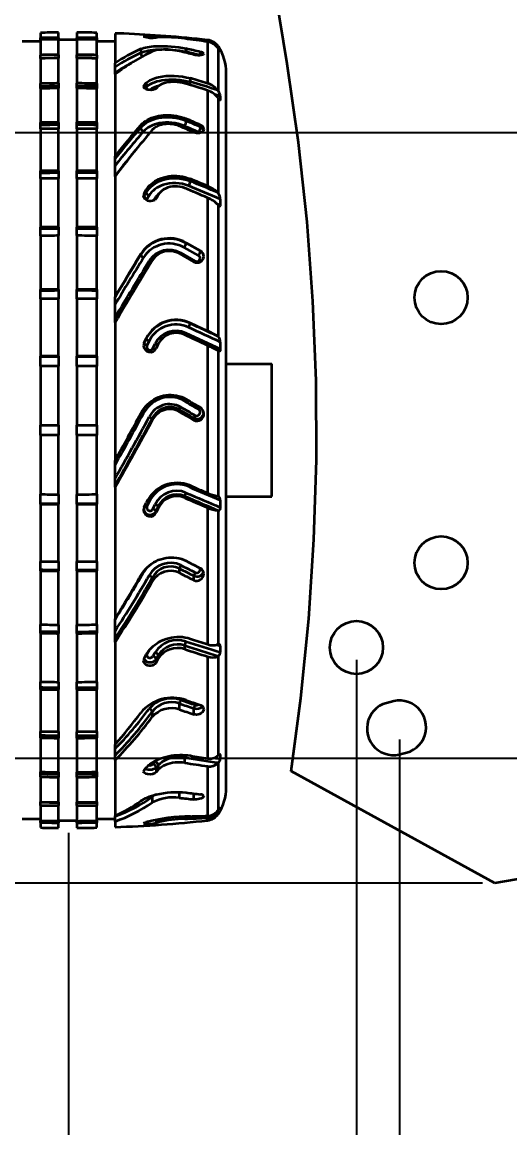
# Model space of a CAD drawing. Header units: millimetres. Extents: x 3171 to 3496, y 686 to 979.
# Drawn here: x 3241.8 to 3271.2, y 745 to 811.7 of the extents above; entities that cross this region are included whole.
import ezdxf

# ---------------------------------------------------------------- set-up
doc = ezdxf.new("R2010")
doc.units = ezdxf.units.MM
doc.header["$LTSCALE"] = 0.5
doc.layers.add('尺寸线', color=3, linetype='Continuous', lineweight=13)
doc.layers.add('粗实线', color=7, linetype='Continuous', lineweight=35)
doc.styles.add('数字和字母', font='romans.shx')
doc.dimstyles.new('轮趣标注1比1', dxfattribs={"dimscale": 1.5, "dimtxt": 2.5, "dimasz": 2.5, "dimexe": 1.25, "dimexo": 0.5, "dimtad": 1, "dimdec": 1, "dimdsep": 46, "dimtxsty": '数字和字母', "dimcen": 2.5, "dimadec": 0, "dimazin": 2, "dimtfac": 1, "dimtmove": 0, "dimatfit": 3, "dimfxl": 1, "dimtolj": 1, "dimarcsym": 0})

# ---------------------------------------------------------------- blocks, each defined once
blk = doc.blocks.new('*D41')
at = {"layer": 'Defpoints', "color": 0}
for p in [(3279.574, 939.708), (3210.201, 759.708), (3270.337, 759.708)]:
    blk.add_point(p, dxfattribs=at)
at = {"layer": '尺寸线', "color": 0, "lineweight": -2}
for p, q in [((3278.824, 939.708), (3208.326, 939.708)), ((3210.201, 935.958), (3210.201, 763.458)), ((3269.587, 759.708), (3208.326, 759.708))]:
    blk.add_line(p, q, dxfattribs=at)
at = {"layer": '尺寸线', "color": 0}
for points in [[(3210.826, 935.958), (3209.576, 935.958), (3210.201, 939.708)], [(3209.576, 763.458), (3210.826, 763.458), (3210.201, 759.708)]]:
    blk.add_solid(points, dxfattribs=at)
at = {"layer": '尺寸线', "color": 0, "insert": (3207.388, 849.708), "char_height": 3.75, "attachment_point": 5, "rotation": 90, "style": '数字和字母'}
blk.add_mtext('\\A1;180', dxfattribs=at)
blk = doc.blocks.new('*D43')
at = {"layer": 'Defpoints', "color": 0}
for p in [(3278.635, 855.063), (3227.069, 804.996), (3273.664, 804.996)]:
    blk.add_point(p, dxfattribs=at)
at = {"layer": '尺寸线', "color": 0, "lineweight": -2}
for p, q in [((3277.885, 855.063), (3225.194, 855.063)), ((3227.069, 851.313), (3227.069, 808.746)), ((3272.914, 804.996), (3225.194, 804.996))]:
    blk.add_line(p, q, dxfattribs=at)
at = {"layer": '尺寸线', "color": 0}
for points in [[(3227.694, 851.313), (3226.444, 851.313), (3227.069, 855.063)], [(3226.444, 808.746), (3227.694, 808.746), (3227.069, 804.996)]]:
    blk.add_solid(points, dxfattribs=at)
at = {"layer": '尺寸线', "color": 0, "insert": (3224.256, 830.03), "char_height": 3.75, "attachment_point": 5, "rotation": 90, "style": '数字和字母'}
blk.add_mtext('\\A1;50.1', dxfattribs=at)
blk = doc.blocks.new('*D44')
at = {"layer": 'Defpoints', "color": 0}
for p in [(3273.664, 804.996), (3227.069, 767.237), (3274.867, 767.237)]:
    blk.add_point(p, dxfattribs=at)
at = {"layer": '尺寸线', "color": 0, "lineweight": -2}
for p, q in [((3272.914, 804.996), (3225.194, 804.996)), ((3227.069, 801.246), (3227.069, 770.987)), ((3274.117, 767.237), (3225.194, 767.237))]:
    blk.add_line(p, q, dxfattribs=at)
at = {"layer": '尺寸线', "color": 0}
for points in [[(3227.694, 801.246), (3226.444, 801.246), (3227.069, 804.996)], [(3226.444, 770.987), (3227.694, 770.987), (3227.069, 767.237)]]:
    blk.add_solid(points, dxfattribs=at)
at = {"layer": '尺寸线', "color": 0, "insert": (3224.256, 786.117), "char_height": 3.75, "attachment_point": 5, "rotation": 90, "style": '数字和字母'}
blk.add_mtext('\\A1;37.8', dxfattribs=at)
blk = doc.blocks.new('*D47')
at = {"layer": 'Defpoints', "color": 0}
for p in [(3264.596, 769.135), (3352.596, 769.135), (3352.596, 741.863)]:
    blk.add_point(p, dxfattribs=at)
at = {"layer": '尺寸线', "color": 0, "lineweight": -2}
for p, q in [((3264.596, 768.385), (3264.596, 739.988)), ((3352.596, 768.385), (3352.596, 739.988)), ((3268.346, 741.863), (3348.846, 741.863))]:
    blk.add_line(p, q, dxfattribs=at)
at = {"layer": '尺寸线', "color": 0}
for points in [[(3268.346, 742.488), (3268.346, 741.238), (3264.596, 741.863)], [(3348.846, 741.238), (3348.846, 742.488), (3352.596, 741.863)]]:
    blk.add_solid(points, dxfattribs=at)
at = {"layer": '尺寸线', "color": 0, "insert": (3308.596, 744.675), "char_height": 3.75, "attachment_point": 5, "style": '数字和字母'}
blk.add_mtext('\\A1;88', dxfattribs=at)
blk = doc.blocks.new('*D48')
at = {"layer": 'Defpoints', "color": 0}
for p in [(3261.996, 773.935), (3355.196, 773.935), (3261.996, 735.403)]:
    blk.add_point(p, dxfattribs=at)
at = {"layer": '尺寸线', "color": 0, "lineweight": -2}
for p, q in [((3261.996, 773.185), (3261.996, 733.528)), ((3355.196, 773.185), (3355.196, 733.528)), ((3351.446, 735.403), (3265.746, 735.403))]:
    blk.add_line(p, q, dxfattribs=at)
at = {"layer": '尺寸线', "color": 0}
for points in [[(3265.746, 736.028), (3265.746, 734.778), (3261.996, 735.403)], [(3351.446, 734.778), (3351.446, 736.028), (3355.196, 735.403)]]:
    blk.add_solid(points, dxfattribs=at)
at = {"layer": '尺寸线', "color": 0, "insert": (3308.596, 738.216), "char_height": 3.75, "attachment_point": 5, "style": '数字和字母'}
blk.add_mtext('\\A1;93.2', dxfattribs=at)
blk = doc.blocks.new('*D49')
at = {"layer": 'Defpoints', "color": 0}
for p in [(3244.645, 763.496), (3372.595, 763.496), (3372.595, 728.414)]:
    blk.add_point(p, dxfattribs=at)
at = {"layer": '尺寸线', "color": 0, "lineweight": -2}
for p, q in [((3244.645, 762.746), (3244.645, 726.539)), ((3372.595, 762.746), (3372.595, 726.539)), ((3248.395, 728.414), (3368.845, 728.414))]:
    blk.add_line(p, q, dxfattribs=at)
at = {"layer": '尺寸线', "color": 0}
for points in [[(3248.395, 729.039), (3248.395, 727.789), (3244.645, 728.414)], [(3368.845, 727.789), (3368.845, 729.039), (3372.595, 728.414)]]:
    blk.add_solid(points, dxfattribs=at)
at = {"layer": '尺寸线', "color": 0, "insert": (3308.62, 731.227), "char_height": 3.75, "attachment_point": 5, "style": '数字和字母'}
blk.add_mtext('\\A1;128', dxfattribs=at)
blk = doc.blocks.new('*D50')
at = {"layer": 'Defpoints', "color": 0}
for p in [(3382.045, 770.071), (3235.145, 765.471), (3382.045, 719.702)]:
    blk.add_point(p, dxfattribs=at)
at = {"layer": '尺寸线', "color": 0, "lineweight": -2}
for p, q in [((3382.045, 769.321), (3382.045, 717.827)), ((3235.145, 764.721), (3235.145, 717.827)), ((3238.895, 719.702), (3378.295, 719.702))]:
    blk.add_line(p, q, dxfattribs=at)
at = {"layer": '尺寸线', "color": 0}
for points in [[(3238.895, 720.327), (3238.895, 719.077), (3235.145, 719.702)], [(3378.295, 719.077), (3378.295, 720.327), (3382.045, 719.702)]]:
    blk.add_solid(points, dxfattribs=at)
at = {"layer": '尺寸线', "color": 0, "insert": (3308.595, 722.514), "char_height": 3.75, "attachment_point": 5, "style": '数字和字母'}
blk.add_mtext('\\A1;146.9', dxfattribs=at)

msp = doc.modelspace()

# ---------------------------------------------------------------- linework, layer by layer
at = {"layer": '粗实线'}
for p, q in [((3257.817, 809.15), (3249.506, 860.444)), ((3242.945, 811.026), (3242.945, 810.713)), ((3242.945, 810.609), (3242.945, 810.713)), ((3244.045, 810.73), (3244.045, 811.042)), ((3244.045, 810.73), (3244.045, 810.625)), ((3244.045, 809.698), (3244.045, 810.625)), ((3245.145, 811.043), (3245.145, 810.73)), ((3245.145, 810.626), (3245.145, 810.73)), ((3245.145, 810.626), (3245.145, 809.698)), ((3246.345, 810.713), (3246.345, 811.026)), ((3246.345, 810.713), (3246.345, 810.609)), ((3247.445, 810.976), (3247.445, 809.196)), ((3249.202, 810.812), (3249.202, 810.778)), ((3249.329, 810.827), (3249.329, 810.754)), ((3251.987, 810.628), (3251.987, 810.678)), ((3242.945, 810.609), (3242.945, 809.682)), ((3246.345, 809.682), (3246.345, 810.609)), ((3248.999, 810.048), (3248.999, 809.811)), ((3251.731, 809.87), (3251.731, 810.068)), ((3253.021, 810.588), (3253.021, 810.55)), ((3253.021, 810.482), (3253.021, 807.97)), ((3253.551, 810.211), (3253.629, 810.199)), ((3253.674, 810.136), (3253.674, 810.19)), ((3253.674, 807.498), (3253.674, 810.059)), ((3242.945, 809.488), (3242.945, 809.682)), ((3242.945, 809.477), (3242.945, 809.488)), ((3242.945, 809.477), (3242.945, 807.963)), ((3244.045, 809.698), (3244.045, 809.507)), ((3244.045, 809.507), (3244.045, 809.492)), ((3244.045, 807.977), (3244.045, 809.492)), ((3245.145, 809.512), (3245.145, 809.698)), ((3245.145, 809.493), (3245.145, 809.512)), ((3245.145, 809.493), (3245.145, 807.978)), ((3246.345, 809.682), (3246.345, 809.499)), ((3246.345, 809.499), (3246.345, 809.477)), ((3246.345, 807.963), (3246.345, 809.477)), ((3252.597, 809.664), (3252.597, 809.863)), ((3253.791, 809.922), (3253.758, 809.927)), ((3253.788, 809.883), (3253.791, 809.883)), ((3253.791, 809.883), (3253.79, 809.881)), ((3253.791, 809.922), (3253.791, 809.883)), ((3247.445, 808.96), (3247.445, 809.196)), ((3247.445, 808.608), (3247.445, 808.96)), ((3254.145, 765.471), (3254.145, 808.621)), ((3258.502, 804.399), (3257.817, 809.15)), ((3242.945, 807.785), (3242.945, 807.963)), ((3244.045, 807.977), (3244.045, 807.802)), ((3245.145, 807.806), (3245.145, 807.978)), ((3246.345, 807.963), (3246.345, 807.795)), ((3247.445, 808.523), (3247.445, 808.608)), ((3247.445, 808.523), (3247.445, 803.576)), ((3249.202, 807.872), (3249.329, 807.998)), ((3249.329, 807.998), (3249.329, 807.753)), ((3251.987, 808.062), (3251.987, 808.277)), ((3242.945, 807.663), (3242.945, 807.785)), ((3242.945, 807.663), (3242.945, 805.609)), ((3244.045, 807.802), (3244.045, 807.677)), ((3244.045, 805.621), (3244.045, 807.677)), ((3245.145, 807.678), (3245.145, 807.806)), ((3245.145, 807.678), (3245.145, 805.622)), ((3246.345, 807.795), (3246.345, 807.663)), ((3246.345, 805.609), (3246.345, 807.663)), ((3249.202, 807.872), (3249.202, 807.704)), ((3249.243, 807.667), (3249.329, 807.753)), ((3250.054, 807.795), (3249.927, 807.666)), ((3253.021, 807.547), (3253.021, 801.773)), ((3253.791, 807.195), (3253.468, 807.298)), ((3253.674, 801.324), (3253.674, 807.071)), ((3253.724, 807.003), (3253.791, 806.98)), ((3253.791, 807.195), (3253.791, 806.98)), ((3242.945, 805.451), (3242.945, 805.609)), ((3242.945, 805.223), (3242.945, 805.451)), ((3244.045, 805.621), (3244.045, 805.466)), ((3244.045, 805.466), (3244.045, 805.236)), ((3245.145, 805.47), (3245.145, 805.622)), ((3245.145, 805.236), (3245.145, 805.47)), ((3246.345, 805.609), (3246.345, 805.459)), ((3246.345, 805.459), (3246.345, 805.223)), ((3248.999, 805.456), (3248.999, 805.309)), ((3251.731, 805.714), (3251.731, 805.836)), ((3252.597, 805.335), (3252.597, 805.458)), ((3242.945, 805.223), (3242.945, 802.69)), ((3244.045, 802.701), (3244.045, 805.236)), ((3245.145, 805.236), (3245.145, 802.701)), ((3246.345, 802.69), (3246.345, 805.223)), ((3259.022, 799.628), (3258.502, 804.399)), ((3247.445, 803.43), (3247.445, 803.576)), ((3247.445, 802.996), (3247.445, 803.43)), ((3242.945, 802.558), (3242.945, 802.69)), ((3244.045, 802.701), (3244.045, 802.571)), ((3245.145, 802.573), (3245.145, 802.701)), ((3246.345, 802.69), (3246.345, 802.565)), ((3247.445, 802.392), (3247.445, 802.996)), ((3242.945, 802.23), (3242.945, 802.558)), ((3242.945, 802.23), (3242.945, 799.296)), ((3244.045, 802.571), (3244.045, 802.241)), ((3244.045, 799.304), (3244.045, 802.241)), ((3245.145, 802.242), (3245.145, 802.573)), ((3245.145, 802.242), (3245.145, 799.305)), ((3246.345, 802.565), (3246.345, 802.23)), ((3246.345, 799.296), (3246.345, 802.23)), ((3247.445, 802.356), (3247.445, 802.392)), ((3247.445, 802.356), (3247.445, 795.098)), ((3251.987, 802.072), (3251.987, 802.205)), ((3249.202, 801.332), (3249.329, 801.547)), ((3249.202, 801.18), (3249.329, 801.395)), ((3249.202, 801.332), (3249.202, 801.18)), ((3249.329, 801.547), (3249.329, 801.395)), ((3249.498, 801.201), (3249.371, 800.988)), ((3249.766, 800.896), (3249.859, 801.054)), ((3250.054, 801.251), (3249.927, 801.035)), ((3253.021, 801.068), (3253.021, 793.029)), ((3253.565, 800.73), (3253.791, 800.631)), ((3253.674, 792.681), (3253.674, 800.62)), ((3253.791, 800.984), (3253.791, 800.631)), ((3242.945, 799.193), (3242.945, 799.296)), ((3244.045, 799.304), (3244.045, 799.203)), ((3245.145, 799.205), (3245.145, 799.305)), ((3246.345, 799.296), (3246.345, 799.199)), ((3259.376, 794.841), (3259.022, 799.628)), ((3242.945, 798.777), (3242.945, 799.193)), ((3242.945, 798.777), (3242.945, 795.53)), ((3244.045, 799.203), (3244.045, 798.785)), ((3244.045, 795.536), (3244.045, 798.785)), ((3245.145, 798.785), (3245.145, 799.205)), ((3245.145, 798.785), (3245.145, 795.536)), ((3246.345, 799.199), (3246.345, 798.777)), ((3246.345, 795.53), (3246.345, 798.777)), ((3252.477, 797.581), (3251.613, 798.063)), ((3251.731, 798.355), (3252.597, 797.869)), ((3251.731, 798.33), (3251.731, 798.355)), ((3251.731, 798.33), (3252.597, 797.844)), ((3248.999, 797.68), (3248.999, 797.65)), ((3252.197, 797.212), (3251.331, 797.699)), ((3251.413, 797.738), (3252.277, 797.255)), ((3252.597, 797.844), (3252.597, 797.869)), ((3242.945, 795.46), (3242.945, 795.53)), ((3242.945, 794.966), (3242.945, 795.46)), ((3244.045, 795.536), (3244.045, 795.466)), ((3244.045, 795.466), (3244.045, 794.972)), ((3245.145, 795.468), (3245.145, 795.536)), ((3245.145, 794.972), (3245.145, 795.468)), ((3246.345, 795.53), (3246.345, 795.463)), ((3246.345, 795.463), (3246.345, 794.966)), ((3242.945, 794.966), (3242.945, 791.506)), ((3244.045, 791.509), (3244.045, 794.972)), ((3245.145, 794.972), (3245.145, 791.509)), ((3246.345, 791.506), (3246.345, 794.966)), ((3247.445, 795.068), (3247.445, 795.098)), ((3247.445, 794.626), (3247.445, 795.068)), ((3247.445, 793.854), (3247.445, 794.626)), ((3259.563, 790.045), (3259.376, 794.841)), ((3247.445, 793.542), (3247.445, 793.854)), ((3247.445, 793.542), (3247.445, 785.228)), ((3251.987, 793.484), (3251.987, 793.512)), ((3249.202, 792.321), (3249.329, 792.588)), ((3249.202, 792.29), (3249.329, 792.556)), ((3249.202, 792.321), (3249.202, 792.29)), ((3249.329, 792.588), (3249.329, 792.556)), ((3249.498, 792.426), (3249.371, 792.162)), ((3249.733, 791.995), (3249.859, 792.259)), ((3250.054, 792.251), (3249.927, 791.984)), ((3253.021, 792.164), (3253.021, 783.251)), ((3253.791, 792.363), (3253.791, 791.933)), ((3242.945, 791.47), (3242.945, 791.506)), ((3242.945, 790.915), (3242.945, 791.47)), ((3244.045, 791.509), (3244.045, 791.474)), ((3244.045, 791.474), (3244.045, 790.918)), ((3245.145, 791.475), (3245.145, 791.509)), ((3245.145, 790.918), (3245.145, 791.475)), ((3246.345, 791.506), (3246.345, 791.472)), ((3246.345, 791.472), (3246.345, 790.915)), ((3253.674, 783.064), (3253.674, 791.823)), ((3253.693, 791.812), (3253.679, 791.819)), ((3242.945, 790.915), (3242.945, 787.347)), ((3244.045, 787.347), (3244.045, 790.918)), ((3245.145, 790.918), (3245.145, 787.347)), ((3246.345, 787.347), (3246.345, 790.915)), ((3254.145, 791.046), (3256.895, 791.046)), ((3256.895, 783.046), (3256.895, 791.046)), ((3259.584, 785.245), (3259.563, 790.045)), ((3251.331, 788.163), (3251.331, 788.286)), ((3242.945, 787.347), (3244.045, 787.347)), ((3242.945, 786.747), (3242.945, 787.347)), ((3244.045, 787.347), (3244.045, 786.747)), ((3245.145, 787.347), (3246.345, 787.347)), ((3245.145, 786.747), (3245.145, 787.347)), ((3246.345, 787.347), (3246.345, 786.747)), ((3249.692, 787.761), (3249.692, 787.654)), ((3252.197, 787.658), (3252.197, 787.779)), ((3244.045, 786.747), (3242.945, 786.747)), ((3242.945, 786.747), (3242.945, 783.178)), ((3244.045, 783.175), (3244.045, 786.747)), ((3246.345, 786.747), (3245.145, 786.747)), ((3245.145, 786.747), (3245.145, 783.175)), ((3246.345, 783.178), (3246.345, 786.747)), ((3247.445, 784.945), (3247.445, 785.228)), ((3247.445, 784.139), (3247.445, 784.945)), ((3259.438, 780.448), (3259.584, 785.245)), ((3247.445, 783.702), (3247.445, 784.139)), ((3247.445, 783.604), (3247.445, 783.702)), ((3247.445, 783.604), (3247.445, 775.673)), ((3242.945, 782.623), (3242.945, 783.178)), ((3242.945, 782.587), (3242.945, 782.623)), ((3244.045, 783.175), (3244.045, 782.62)), ((3244.045, 782.62), (3244.045, 782.585)), ((3245.145, 782.619), (3245.145, 783.175)), ((3245.145, 782.584), (3245.145, 782.619)), ((3246.345, 783.178), (3246.345, 782.621)), ((3246.345, 782.621), (3246.345, 782.587)), ((3249.202, 782.399), (3249.329, 782.67)), ((3249.498, 782.721), (3249.371, 782.452)), ((3251.649, 782.966), (3251.649, 783.071)), ((3253.791, 782.823), (3253.791, 782.39)), ((3254.145, 783.046), (3256.895, 783.046)), ((3242.945, 782.587), (3242.945, 779.127)), ((3244.045, 779.122), (3244.045, 782.585)), ((3245.145, 782.584), (3245.145, 779.121)), ((3246.345, 779.127), (3246.345, 782.587)), ((3249.733, 782.294), (3249.859, 782.562)), ((3250.054, 782.443), (3249.927, 782.173)), ((3250.054, 782.351), (3249.927, 782.08)), ((3249.927, 782.173), (3249.927, 782.08)), ((3250.054, 782.443), (3250.054, 782.351)), ((3253.021, 782.375), (3253.021, 774.129)), ((3253.674, 774.135), (3253.674, 782.199)), ((3259.126, 775.658), (3259.438, 780.448)), ((3242.945, 778.634), (3242.945, 779.127)), ((3242.945, 778.563), (3242.945, 778.634)), ((3244.045, 779.122), (3244.045, 778.627)), ((3244.045, 778.627), (3244.045, 778.558)), ((3245.145, 778.626), (3245.145, 779.121)), ((3245.145, 778.558), (3245.145, 778.626)), ((3246.345, 779.127), (3246.345, 778.63)), ((3246.345, 778.63), (3246.345, 778.563)), ((3251.331, 778.434), (3251.331, 778.701)), ((3242.945, 778.563), (3242.945, 775.317)), ((3244.045, 775.309), (3244.045, 778.558)), ((3245.145, 778.558), (3245.145, 775.308)), ((3246.345, 775.317), (3246.345, 778.563)), ((3249.16, 778.471), (3249.133, 778.483)), ((3249.692, 778.141), (3249.692, 777.911)), ((3252.197, 777.998), (3252.197, 778.261)), ((3242.945, 774.9), (3242.945, 775.317)), ((3244.045, 775.309), (3244.045, 774.89)), ((3245.145, 774.888), (3245.145, 775.308)), ((3246.345, 775.317), (3246.345, 774.895)), ((3247.445, 775.628), (3247.445, 775.673)), ((3247.445, 774.927), (3247.445, 775.628)), ((3258.647, 770.882), (3259.126, 775.658)), ((3242.945, 774.797), (3242.945, 774.9)), ((3242.945, 774.797), (3242.945, 771.863)), ((3244.045, 774.89), (3244.045, 774.789)), ((3244.045, 771.852), (3244.045, 774.789)), ((3245.145, 774.789), (3245.145, 774.888)), ((3245.145, 774.789), (3245.145, 771.852)), ((3246.345, 774.895), (3246.345, 774.797)), ((3246.345, 771.863), (3246.345, 774.797)), ((3247.445, 774.474), (3247.445, 774.927)), ((3247.445, 774.262), (3247.445, 774.474)), ((3247.445, 774.262), (3247.445, 768.084)), ((3251.649, 773.831), (3251.649, 774.058)), ((3253.791, 774.013), (3253.544, 774.088)), ((3253.791, 774.013), (3253.791, 773.652)), ((3249.202, 773.28), (3249.329, 773.51)), ((3249.371, 773.536), (3249.348, 773.543)), ((3249.495, 773.758), (3249.371, 773.536)), ((3249.733, 773.414), (3249.859, 773.641)), ((3250.054, 773.464), (3249.927, 773.235)), ((3250.054, 773.263), (3249.927, 773.035)), ((3250.054, 773.464), (3250.054, 773.263)), ((3253.021, 773.394), (3253.021, 767.241)), ((3253.674, 767.439), (3253.674, 773.414)), ((3249.927, 773.235), (3249.927, 773.035)), ((3242.945, 771.536), (3242.945, 771.863)), ((3242.945, 771.403), (3242.945, 771.536)), ((3242.945, 771.403), (3242.945, 768.87)), ((3244.045, 771.852), (3244.045, 771.523)), ((3244.045, 771.523), (3244.045, 771.393)), ((3244.045, 768.858), (3244.045, 771.393)), ((3245.145, 771.52), (3245.145, 771.852)), ((3245.145, 771.392), (3245.145, 771.52)), ((3245.145, 771.392), (3245.145, 768.857)), ((3246.345, 771.863), (3246.345, 771.528)), ((3246.345, 771.528), (3246.345, 771.403)), ((3246.345, 768.87), (3246.345, 771.403)), ((3258.056, 766.472), (3258.647, 770.882)), ((3249.692, 770.06), (3249.692, 769.747)), ((3251.331, 770.194), (3251.331, 770.559)), ((3252.197, 769.902), (3252.197, 770.262)), ((3242.945, 768.643), (3242.945, 768.87)), ((3242.945, 768.485), (3242.945, 768.643)), ((3244.045, 768.858), (3244.045, 768.627)), ((3244.045, 768.627), (3244.045, 768.472)), ((3245.145, 768.624), (3245.145, 768.857)), ((3245.145, 768.471), (3245.145, 768.624)), ((3246.345, 768.87), (3246.345, 768.634)), ((3246.345, 768.634), (3246.345, 768.485)), ((3242.945, 768.485), (3242.945, 766.43)), ((3244.045, 766.416), (3244.045, 768.472)), ((3245.145, 768.471), (3245.145, 766.415)), ((3246.345, 766.43), (3246.345, 768.485)), ((3247.445, 767.81), (3247.445, 768.084)), ((3247.445, 767.419), (3247.445, 767.81)), ((3247.445, 767.13), (3247.445, 767.419)), ((3251.649, 766.982), (3251.649, 767.291)), ((3253.629, 767.397), (3253.674, 767.439)), ((3253.791, 767.456), (3253.708, 767.467)), ((3253.791, 767.456), (3253.791, 767.23)), ((3247.445, 767.13), (3247.445, 763.773)), ((3249.202, 766.541), (3249.329, 766.69)), ((3249.733, 766.892), (3249.859, 767.038)), ((3250.054, 766.832), (3249.927, 766.685)), ((3249.927, 766.685), (3249.927, 766.412)), ((3250.054, 766.832), (3250.054, 766.558)), ((3253.021, 766.773), (3253.021, 763.777)), ((3253.674, 764.133), (3253.674, 766.985)), ((3242.945, 766.308), (3242.945, 766.43)), ((3242.945, 766.13), (3242.945, 766.308)), ((3242.945, 766.13), (3242.945, 764.616)), ((3244.045, 766.416), (3244.045, 766.291)), ((3244.045, 766.291), (3244.045, 766.116)), ((3244.045, 764.6), (3244.045, 766.116)), ((3245.145, 766.287), (3245.145, 766.415)), ((3245.145, 766.115), (3245.145, 766.287)), ((3245.145, 766.115), (3245.145, 764.6)), ((3246.345, 766.43), (3246.345, 766.298)), ((3246.345, 766.298), (3246.345, 766.13)), ((3246.345, 764.616), (3246.345, 766.13)), ((3250.054, 766.558), (3249.927, 766.412)), ((3270.337, 759.708), (3258.056, 766.472)), ((3308.596, 766.472), (3270.337, 759.708)), ((3242.945, 764.604), (3242.945, 764.616)), ((3242.945, 764.411), (3242.945, 764.604)), ((3244.045, 764.6), (3244.045, 764.585)), ((3244.045, 764.585), (3244.045, 764.395)), ((3245.145, 764.581), (3245.145, 764.6)), ((3246.345, 764.616), (3246.345, 764.594)), ((3246.345, 764.594), (3246.345, 764.411)), ((3249.692, 764.917), (3249.692, 764.574)), ((3251.331, 764.868), (3251.331, 765.216)), ((3252.197, 764.771), (3252.197, 765.12)), ((3242.945, 764.411), (3242.945, 763.483)), ((3244.045, 763.467), (3244.045, 764.395)), ((3245.145, 764.394), (3245.145, 764.581)), ((3245.145, 764.394), (3245.145, 763.466)), ((3246.345, 763.483), (3246.345, 764.411)), ((3253.677, 764.033), (3253.587, 764.027)), ((3253.674, 764.03), (3253.674, 763.907)), ((3253.744, 764.231), (3253.791, 764.235)), ((3253.791, 764.287), (3253.786, 764.287)), ((3253.79, 764.289), (3253.791, 764.287)), ((3253.791, 764.287), (3253.791, 764.235)), ((3242.945, 763.379), (3242.945, 763.483)), ((3242.945, 763.379), (3242.945, 763.067)), ((3244.045, 763.467), (3244.045, 763.363)), ((3244.045, 763.05), (3244.045, 763.363)), ((3245.145, 763.362), (3245.145, 763.466)), ((3245.145, 763.362), (3245.145, 763.05)), ((3246.345, 763.483), (3246.345, 763.379)), ((3246.345, 763.067), (3246.345, 763.379)), ((3247.445, 763.758), (3247.445, 763.773)), ((3247.445, 763.442), (3247.445, 763.758)), ((3247.445, 763.442), (3247.445, 763.097)), ((3249.927, 763.538), (3249.927, 763.357)), ((3250.054, 763.562), (3250.054, 763.396)), ((3251.649, 763.601), (3251.649, 763.737)), ((3253.021, 763.504), (3253.021, 763.658))]:
    msp.add_line(p, q, dxfattribs=at)
for centre in [(3267.095, 795.046), (3267.095, 779.046), (3261.996, 773.935)]:
    msp.add_circle(centre, 1.6, dxfattribs=at)
for centre, radius, start, end in [((3244.645, 734.237), 76.807, 90.44759, 91.26826), ((3244.645, 732.741), 77.991, 90.4408, 91.249), ((3244.645, 732.637), 77.991, 90.4408, 91.249), ((3244.645, 734.198), 76.847, 88.73197, 89.62678), ((3244.645, 732.741), 77.991, 88.751, 89.63267), ((3244.645, 732.637), 77.991, 88.751, 89.63267), ((3244.645, 734.234), 76.813, 83.73981, 87.51257), ((3249.198, 810.767), 0.045, 84.03252, 136.71334), ((3249.709, 812.674), 1.953, 253.81146, 276.40448), ((3249.879, 805.917), 4.941, 96.39356, 97.87531), ((3250.711, 805.8), 4.995, 97.56001, 99.02982), ((3250.411, 801.928), 8.83, 81.93854, 92.31289), ((3245.894, 763.766), 47.256, 81.32527, 83.00506), ((3246.726, 764.104), 46.871, 82.28116, 83.55534), ((3242.345, 734.234), 76.262, 89.54922, 90.37565), ((3244.645, 734.234), 76.362, 89.62484, 90.45019), ((3246.945, 734.234), 76.262, 89.62435, 90.45078), ((3253.746, 799.56), 11.513, 114.3532, 123.18235), ((3241.752, 766.056), 45.13, 76.09531, 77.2253), ((3252.923, 809.694), 0.9, 33.44998, 83.73957), ((3252.894, 809.626), 0.932, 37.94093, 82.13359), ((3252.874, 809.539), 0.955, 33.02292, 81.10196), ((3252.958, 809.676), 0.851, 32.71403, 37.96494), ((3251.3, 808.621), 2.845, 360, 33.44996), ((3252.586, 809.401), 1.313, 23.38784, 34.03304), ((3255.261, 810.967), 1.828, 210.06409, 216.41535), ((3244.645, 727.967), 81.733, 90.4206, 91.1918), ((3244.905, 727.994), 81.518, 90.60398, 91.37725), ((3244.645, 727.762), 81.733, 90.4206, 91.1918), ((3244.645, 727.967), 81.733, 88.8082, 89.6495), ((3244.905, 727.991), 81.521, 88.98741, 89.83086), ((3244.645, 727.762), 81.733, 88.8082, 89.6495), ((3255.239, 798.281), 12.87, 115.53399, 127.27162), ((3253.648, 799.476), 11.332, 114.22181, 123.18695), ((3249.222, 809.774), 0.226, 170.69752, 234.36715), ((3240.592, 764.882), 46.295, 75.48259, 76.58706), ((3241.791, 766.15), 44.836, 76.05402, 77.19158), ((3251.421, 809.834), 0.313, 356.83125, 6.68859), ((3252.591, 809.621), 0.242, 31.70975, 88.53911), ((3254.437, 798.112), 12.612, 118.47008, 123.66562), ((3244.645, 719.299), 88.68, 90.38763, 91.09839), ((3244.645, 719.298), 88.681, 88.90161, 89.67698), ((3233.625, 746.955), 63.621, 72.24964, 73.54287), ((3251.449, 808.086), 0.539, 337.66036, 357.4484), ((3234.63, 747.872), 62.85, 72.98501, 73.9686), ((3234.553, 747.716), 62.813, 72.3203, 73.88578), ((3252.655, 806.768), 1.257, 39.23013, 73.06947), ((3244.905, 719.361), 88.446, 90.55663, 91.26932), ((3244.645, 718.999), 88.68, 90.38763, 91.09839), ((3244.905, 719.353), 88.453, 89.06677, 89.84412), ((3244.645, 718.998), 88.681, 88.90161, 89.67698), ((3249.281, 807.787), 0.116, 132.67056, 178.08236), ((3249.543, 807.745), 0.214, 177.88098, 222.74074), ((3250.407, 806.447), 1.416, 102.93334, 127.50898), ((3252.639, 806.338), 1.268, 35.30102, 72.45906), ((3253.156, 807.186), 0.605, 31.00333, 38.4989), ((3253.015, 807.069), 0.786, 9.21811, 33.04433), ((3253.968, 807.221), 0.329, 208.74605, 233.80909), ((3253.776, 806.973), 0.0172, 263.12155, 25.63409), ((3244.645, 705.375), 100.248, 90.34288, 90.97161), ((3244.905, 705.49), 99.98, 90.49237, 91.12282), ((3244.645, 705.374), 100.249, 89.02839, 89.71427), ((3244.905, 705.476), 99.993, 89.1745, 89.86212), ((3285.58, 773.645), 48.478, 138.98907, 141.87187), ((3284.998, 773.957), 47.737, 138.94666, 141.8729), ((3249.235, 805.293), 0.236, 176.02239, 251.68032), ((3215.383, 723.253), 89.662, 65.75803, 66.36353), ((3251.295, 805.705), 0.437, 316.79641, 1.16148), ((3217.466, 725.746), 86.67, 66.17474, 66.79746), ((3217.176, 725.548), 87.409, 66.09394, 66.71341), ((3217.374, 725.958), 86.841, 66.07131, 66.69492), ((3252.138, 805.34), 0.459, 317.49166, 359.37188), ((3252.506, 805.179), 0.293, 6.60333, 71.85452), ((3252.461, 805.017), 0.346, 21.3522, 66.84014), ((3244.645, 704.989), 100.248, 90.34288, 90.97161), ((3244.645, 704.988), 100.249, 89.02839, 89.71427), ((3289.794, 770.727), 52.856, 139.34965, 143.24478), ((3285.361, 773.366), 48.12, 138.79001, 141.99332), ((3252.402, 804.852), 0.194, 39.20719, 67.4382), ((3290.23, 769.709), 53.84, 140.32838, 142.6233), ((3244.645, 683.24), 119.463, 90.28771, 90.81531), ((3244.646, 683.238), 119.465, 89.1847, 89.76025), ((3244.905, 683.434), 119.139, 90.41315, 90.94219), ((3244.645, 682.78), 119.463, 90.28771, 90.81531), ((3244.905, 683.411), 119.162, 89.3073, 89.88431), ((3244.646, 682.778), 119.465, 89.1847, 89.76025), ((3251.238, 802.184), 0.757, 328.45952, 351.46055), ((3208.536, 696.747), 114.059, 67.04421, 67.60734), ((3208.526, 696.836), 113.857, 66.66322, 67.56019), ((3249.431, 801.196), 0.266, 149.23314, 179.86718), ((3249.565, 801.429), 0.238, 188.28351, 253.62166), ((3250.779, 800.498), 1.075, 127.7999, 148.85516), ((3207.294, 695.284), 115.245, 66.62255, 67.36386), ((3208.605, 696.463), 113.87, 66.62017, 67.66188), ((3252.287, 799.976), 1.942, 46.26501, 67.77051), ((3253.354, 801.108), 0.386, 33.9666, 44.56076), ((3253.105, 800.937), 0.688, 3.88681, 34.14495), ((3249.458, 801.036), 0.294, 150.56466, 163.59098), ((3249.439, 801.217), 0.239, 188.96307, 253.59658), ((3249.484, 800.92), 0.131, 149.08381, 182.34777), ((3249.97, 801.319), 0.288, 247.27788, 261.42978), ((3252.303, 799.321), 1.889, 43.4788, 67.66354), ((3253.832, 800.735), 0.195, 218.1729, 241.40014), ((3253.749, 800.61), 0.047, 257.43317, 27.49665), ((3244.645, 645.738), 153.567, 90.2238, 90.63422), ((3244.646, 645.735), 153.57, 89.36579, 89.81351), ((3244.904, 646.058), 153.147, 90.32138, 90.73293), ((3244.645, 645.219), 153.567, 90.2238, 90.63422), ((3244.905, 646.021), 153.185, 89.46116, 89.91001), ((3244.646, 645.216), 153.57, 89.36579, 89.81351), ((3250.719, 796.584), 2.04, 60.25368, 147.50147), ((3250.72, 796.562), 2.036, 60.23907, 147.7215), ((3250.704, 796.467), 1.837, 60.35529, 147.21565), ((3251.169, 798.419), 0.569, 321.24343, 350.96243), ((3622.993, 570.888), 437.385, 148.7671, 149.16184), ((3617.649, 574.048), 431.162, 148.76143, 149.16184), ((3615.324, 574.046), 428.941, 148.61054, 149.05315), ((3639.668, 561.21), 455.87, 148.81021, 149.35976), ((3249.225, 797.679), 0.228, 187.54265, 253.60809), ((3250.707, 796.497), 1.428, 60.33459, 147.27255), ((3250.724, 796.638), 1.222, 60.21185, 147.61385), ((3250.961, 798.034), 0.541, 318.81181, 326.73682), ((3252.401, 797.551), 0.396, 238.99266, 357.88353), ((3252.382, 797.415), 0.191, 236.7525, 60.27805), ((3251.969, 797.973), 0.642, 322.34861, 348.4097), ((3252.413, 797.532), 0.384, 0.68334, 61.34003), ((3252.405, 797.502), 0.392, 5.0895, 60.70957), ((3623.939, 569.008), 438.524, 148.6327, 149.15379), ((3249.641, 797.497), 0.265, 239.40658, 273.18598), ((3251.741, 797.6), 0.638, 320.47441, 327.26401), ((3244.645, 571.053), 224.484, 90.15309, 90.43385), ((3244.904, 571.603), 223.865, 90.21984, 90.50138), ((3244.646, 571.047), 224.489, 89.56615, 89.87243), ((3244.905, 571.539), 223.929, 89.6314, 89.93844), ((3244.645, 570.489), 224.484, 90.15309, 90.43385), ((3244.646, 570.484), 224.489, 89.56615, 89.87243), ((3251.126, 791.703), 2.003, 64.56024, 153.80376), ((3251.128, 791.675), 2.003, 64.60712, 153.90563), ((3251.111, 791.622), 1.802, 64.61837, 153.52893), ((3249.236, 794.563), 2.955, 333.62855, 338.58407), ((3008.977, 271.429), 575.869, 64.926205, 65.039774), ((3010.208, 274.268), 572.75, 64.8491, 65.03043), ((3251.114, 791.635), 1.401, 64.60976, 153.57081), ((3251.133, 791.722), 1.201, 64.54213, 153.88691), ((3007.059, 268.5), 578.551, 64.840754, 64.990827), ((3247.788, 794.75), 4.341, 333.28957, 334.78855), ((3009.562, 270.536), 575.763, 64.901012, 65.128961), ((3010.564, 272.103), 574.308, 64.943371, 65.153283), ((3249.812, 786.051), 7.681, 60.2006, 65.30153), ((3253.52, 792.533), 0.214, 43.82025, 59.29999), ((3253.303, 792.363), 0.488, 359.9508, 40.50116), ((3249.551, 792.155), 0.386, 154.56271, 179.95999), ((3249.567, 792.161), 0.402, 180.70505, 333.9482), ((3249.556, 792.123), 0.391, 154.72461, 174.96256), ((3249.453, 792.445), 0.295, 211.84225, 253.92872), ((3249.575, 792.701), 0.286, 210.46, 254.23075), ((3249.553, 792.081), 0.199, 156.16533, 334.20603), ((3249.955, 792.416), 0.476, 242.18011, 263.86794), ((3250.065, 792.641), 0.434, 241.71598, 265.89757), ((3250.048, 785.68), 7.133, 59.44691, 65.36638), ((3244.645, 349.411), 442.098, 90.07773, 90.22029), ((3244.904, 350.602), 440.873, 90.11162, 90.25458), ((3244.646, 349.399), 442.11, 89.77971, 89.93523), ((3244.905, 350.462), 441.013, 89.81284, 89.96874), ((3244.645, 348.82), 442.098, 90.07773, 90.22029), ((3244.646, 348.808), 442.11, 89.77971, 89.93523), ((3250.741, 787.234), 1.38, 60.85354, 153.54241), ((3255.225, 786.706), 4.183, 147.67297, 149.7211), ((3336.859, 933.686), 168.091, 239.52632, 239.86733), ((3338.329, 935.169), 169.966, 239.36917, 239.70786), ((3087.587, 874.598), 183.144, 330.79243, 331.80449), ((3091.278, 873.146), 179.354, 330.54293, 331.67692), ((3250.136, 789.888), 2.079, 237.95075, 242.01085), ((3250.756, 787.26), 1.176, 60.76049, 154.81122), ((3250.753, 787.129), 1.184, 60.79933, 153.6789), ((3252.825, 787.581), 1.652, 148.68821, 154.70849), ((3337.551, 934.522), 169.761, 239.47662, 239.81535), ((3338.461, 936.434), 171.976, 239.5598, 239.89389), ((3336.93, 934.338), 169.114, 239.62377, 239.96239), ((3252.391, 788.135), 0.405, 241.34546, 354.2004), ((3252.385, 788.025), 0.413, 242.9324, 2.99105), ((3253.263, 787.335), 1.154, 148.63048, 157.38733), ((3252.367, 788.128), 0.212, 244.74323, 59.02589), ((3254.835, 786.959), 2.717, 147.09758, 150.19853), ((3252.38, 788.053), 0.417, 359.1061, 58.61394), ((3091.4, 873.24), 179.692, 330.27407, 331.62715), ((3090.128, 873.427), 181.106, 330.30188, 331.76948), ((3088.227, 874.562), 183.368, 330.26164, 331.70884), ((3250.113, 788.887), 1.203, 239.70328, 249.52078), ((3251.19, 781.815), 2.048, 67.08674, 155.3061), ((3251.168, 781.942), 1.843, 67.16123, 154.99597), ((3251.158, 781.953), 1.435, 67.18798, 154.87483), ((3252.29, 782.977), 0.648, 152.58695, 171.68963), ((3325.272, 952.905), 184.891, 246.55675, 247.25622), ((3252.894, 783.185), 1.109, 150.7603, 155.73314), ((3325.758, 953.393), 185.131, 246.48186, 247.12419), ((3327.484, 955.897), 188.019, 246.32554, 246.66926), ((3244.645, 1225.407), 442.232, 269.77978, 269.92229), ((3244.904, 1223.616), 440.997, 269.7455, 269.88841), ((3244.646, 1225.419), 442.244, 270.06475, 270.22022), ((3244.905, 1223.753), 441.134, 270.03124, 270.1871), ((3249.126, 781.907), 0.895, 65.45573, 73.72983), ((3251.175, 781.934), 1.232, 67.3908, 155.56317), ((3251.171, 781.832), 1.231, 67.13809, 155.06726), ((3325.989, 953.456), 185.897, 246.42807, 247.10722), ((3326.581, 955.078), 187.716, 246.47315, 246.92926), ((3253.897, 785.121), 2.065, 244.9022, 262.54179), ((3253.621, 782.932), 0.142, 67.86118, 86.57491), ((3253.538, 782.849), 0.254, 354.09229, 57.51154), ((3244.645, 1224.817), 442.232, 269.77978, 269.92229), ((3244.646, 1224.829), 442.244, 270.06475, 270.22022), ((3249.56, 782.231), 0.395, 154.85846, 179.91716), ((3249.563, 782.243), 0.399, 181.60075, 335.93897), ((3249.565, 782.346), 0.402, 189.33708, 334.46612), ((3249.033, 781.713), 0.812, 65.37618, 74.63983), ((3249.552, 782.372), 0.197, 156.31111, 336.47082), ((3249.566, 781.809), 0.512, 45.19167, 71.04458), ((3249.679, 782.047), 0.546, 46.57829, 70.72132), ((3253.825, 784.06), 1.867, 244.48626, 265.35263), ((3253.634, 782.354), 0.161, 286.42643, 12.94956), ((3244.645, 1003.637), 224.517, 269.56621, 269.84693), ((3244.904, 1002.518), 223.893, 269.49869, 269.7802), ((3244.646, 1003.643), 224.522, 270.12755, 270.43378), ((3244.905, 1002.582), 223.956, 270.06155, 270.36855), ((3250.845, 777.508), 1.94, 142.1699, 150.23681), ((3250.784, 777.581), 1.461, 64.47808, 150.9924), ((3250.796, 777.588), 1.235, 64.34408, 153.41265), ((3251.937, 778.567), 0.621, 147.53365, 167.48127), ((3283.97, 841.86), 71.094, 242.67119, 243.45408), ((3283.783, 841.933), 70.858, 242.81797, 243.6004), ((3284.792, 842.463), 71.418, 242.42399, 243.20506), ((3252.364, 778.655), 0.211, 245.50297, 21.53576), ((3252.43, 778.387), 0.367, 359.43703, 62.94766), ((3244.645, 1003.074), 224.517, 269.56621, 269.84693), ((3244.646, 1003.079), 224.522, 270.12755, 270.43378), ((3190.319, 812.025), 67.736, 327.49767, 330.30651), ((3191.729, 811.375), 66.579, 326.80798, 330.20264), ((3188.511, 812.62), 69.558, 327.91519, 330.41194), ((3191.775, 811.098), 66.637, 326.65931, 330.35749), ((3249.356, 777.912), 0.406, 34.18404, 68.33604), ((3250.79, 777.3), 1.256, 64.48487, 150.92474), ((3284.1, 842.369), 71.843, 242.86296, 243.63641), ((3252.383, 778.649), 0.43, 244.45895, 338.15171), ((3252.774, 778.15), 0.587, 147.75907, 169.14649), ((3252.371, 778.387), 0.426, 245.90142, 359.60046), ((3191.493, 811.226), 67.06, 326.55025, 330.21185), ((3244.645, 928.889), 153.581, 269.36584, 269.77622), ((3244.646, 928.892), 153.585, 270.18647, 270.63416), ((3244.904, 928.046), 153.158, 269.26713, 269.67866), ((3244.645, 928.369), 153.581, 269.36584, 269.77622), ((3244.905, 928.083), 153.195, 270.08998, 270.53879), ((3244.646, 928.373), 153.585, 270.18647, 270.63416), ((3251.21, 772.785), 1.599, 71.59564, 147.63777), ((3251.226, 772.756), 1.369, 72.025, 148.87474), ((3252.209, 774.038), 0.56, 151.8337, 177.92327), ((3275.789, 846.986), 76.819, 251.68458, 253.26834), ((3275.627, 847.037), 76.564, 251.80127, 253.42945), ((3276.818, 848.456), 78.044, 251.44759, 252.24675), ((3253.34, 774.941), 0.873, 248.55795, 289.32154), ((3253.755, 773.853), 0.293, 106.05001, 115.48588), ((3253.703, 774.043), 0.0967, 74.76901, 107.08968), ((3253.677, 774.032), 0.116, 350.5229, 63.79699), ((3249.453, 773.138), 0.289, 150.48597, 179.57922), ((3249.665, 773.145), 0.277, 18.82266, 75.82519), ((3249.79, 773.37), 0.28, 19.58963, 75.76676), ((3251.215, 772.529), 1.373, 71.56346, 147.68827), ((3275.915, 847.595), 77.653, 251.79013, 252.853), ((3253.325, 774.15), 0.815, 248.10499, 295.36811), ((3253.501, 773.646), 0.29, 307.91306, 1.28098), ((3249.562, 773.486), 0.444, 212.45951, 325.46755), ((3244.645, 891.321), 119.47, 269.18475, 269.71231), ((3244.904, 890.664), 119.144, 269.05786, 269.58688), ((3244.645, 890.861), 119.47, 269.18475, 269.71231), ((3244.646, 891.323), 119.472, 270.23974, 270.81525), ((3244.905, 890.686), 119.167, 270.11568, 270.69266), ((3244.646, 890.863), 119.472, 270.23974, 270.81525), ((3250.914, 768.413), 2.487, 70.81223, 140.33162), ((3250.845, 769.104), 1.759, 71.15287, 139.58095), ((3250.852, 769.191), 1.45, 70.68826, 143.1292), ((3251.774, 770.507), 0.446, 143.96062, 173.29789), ((3265.866, 811.812), 43.514, 250.60138, 251.80282), ((3266.642, 811.945), 43.799, 250.09587, 251.29628), ((3264.233, 769.044), 1.6, 97.32854, 290.76966), ((3264.596, 769.135), 1.6, 277.32854, 110.76966), ((3228.818, 785.661), 25.801, 316.21859, 323.30669), ((3229.113, 785.286), 25.599, 315.73652, 323.50325), ((3226.873, 786.341), 27.505, 318.41138, 323.55361), ((3249.422, 769.974), 0.284, 17.76032, 72.74081), ((3250.843, 768.756), 1.519, 71.25021, 139.28571), ((3265.898, 811.64), 43.588, 250.47572, 251.67915), ((3265.836, 811.777), 44.04, 250.77046, 251.95951), ((3252.629, 770.221), 0.433, 144.19672, 174.6505), ((3252.366, 770.834), 0.597, 253.59477, 308.67769), ((3252.353, 770.728), 0.264, 253.34359, 299.42255), ((3252.533, 770.202), 0.265, 3.53911, 75.91468), ((3229.175, 785.089), 25.619, 315.49274, 323.21114), ((3244.645, 869.108), 100.253, 269.02843, 269.65714), ((3244.905, 868.605), 99.982, 268.87722, 269.50766), ((3244.645, 869.11), 100.254, 270.28571, 270.97157), ((3244.905, 868.619), 99.995, 270.13787, 270.82548), ((3244.645, 868.723), 100.253, 269.02843, 269.65714), ((3244.645, 868.724), 100.254, 270.28571, 270.97157), ((3252.134, 767.298), 0.486, 161.90616, 180.75712), ((3260.02, 816.989), 50.397, 260.43821, 262.7653), ((3260.773, 817.691), 51.042, 260.08779, 261.26445), ((3253.162, 767.952), 0.725, 258.82051, 310.13352), ((3259.949, 816.759), 49.91, 262.4947, 262.91231), ((3253.798, 767.336), 0.161, 100.34133, 140.3485), ((3253.76, 767.464), 0.0322, 346.17723, 72.70105), ((3249.539, 767.253), 0.688, 246.97135, 304.40786), ((3249.533, 767.135), 0.315, 257.55964, 309.34007), ((3249.689, 766.656), 0.24, 7.00306, 79.52163), ((3250.566, 766.424), 0.937, 129.04086, 139.02335), ((3249.815, 766.801), 0.241, 7.5046, 79.45165), ((3259.969, 817.199), 50.902, 260.59282, 262.15538), ((3253.153, 767.478), 0.716, 259.37672, 316.61607), ((3253.349, 767.292), 0.447, 317.76759, 352.07536), ((3244.645, 855.097), 88.683, 268.90164, 269.61238), ((3244.905, 854.733), 88.446, 268.73071, 269.44339), ((3244.645, 854.797), 88.683, 268.90164, 269.61238), ((3244.645, 855.097), 88.684, 270.32301, 271.09836), ((3244.905, 854.74), 88.453, 270.15586, 270.93321), ((3244.645, 854.797), 88.684, 270.32301, 271.09836), ((3249.302, 766.447), 0.137, 136.56942, 177.57501), ((3251.3, 765.471), 2.845, 326.64821, 0), ((3244.645, 846.332), 81.734, 268.80822, 269.57941), ((3244.905, 846.099), 81.518, 268.62277, 269.39604), ((3244.645, 846.333), 81.735, 270.35049, 271.19178), ((3244.905, 846.101), 81.521, 270.16913, 271.01259), ((3244.436, 772.347), 9.1, 289.30798, 305.27459), ((3243.377, 772.581), 9.702, 294.79339, 305.41415), ((3249.464, 764.877), 0.232, 10.10041, 28.98136), ((3250.457, 763.944), 1.239, 114.84757, 128.17818), ((3250.967, 762.181), 2.712, 82.29609, 118.05683), ((3255.649, 799.478), 34.878, 262.88923, 264.32083), ((3256.482, 799.297), 34.445, 262.07175, 263.5238), ((3252.623, 764.882), 0.192, 24.8138, 97.83262), ((3244.645, 846.127), 81.734, 268.80822, 269.57941), ((3244.645, 846.127), 81.735, 270.35049, 271.19178), ((3244.503, 772.077), 9.122, 288.81493, 304.66445), ((3252.993, 764.602), 0.826, 271.93861, 320.29355), ((3252.977, 764.5), 0.843, 273.01703, 325.76051), ((3252.821, 764.742), 1.049, 320.43618, 324.47879), ((3254.69, 763.5), 1.197, 138.74026, 148.04734), ((3252.877, 764.611), 0.989, 324.25094, 337.59977), ((3242.345, 839.859), 76.262, 269.62435, 270.45078), ((3244.645, 841.457), 77.992, 268.75101, 269.55921), ((3244.645, 841.352), 77.992, 268.75101, 269.55921), ((3244.645, 839.859), 76.362, 269.54981, 270.37516), ((3244.645, 841.457), 77.992, 270.36733, 271.24899), ((3244.645, 841.353), 77.992, 270.36733, 271.24899), ((3246.945, 839.859), 76.262, 269.54922, 270.37565), ((3244.645, 839.859), 76.813, 272.08903, 276.26019), ((3249.471, 765.2), 1.899, 260.71974, 283.90042), ((3249.207, 763.297), 0.0513, 95.10827, 145.02675), ((3247.551, 768.597), 5.503, 287.45784, 288.84708), ((3252.042, 753.3), 10.448, 90.30237, 105.04983), ((3248.402, 768.555), 5.418, 286.35351, 287.75609), ((3251.749, 756.521), 7.08, 90.8137, 103.85283), ((3250.464, 808.644), 45.058, 271.50642, 273.25322), ((3251.254, 808.6), 44.858, 270.93681, 272.25852), ((3252.923, 764.399), 0.9, 276.26021, 326.81137), ((3244.646, 839.898), 76.85, 268.73197, 269.55218), ((3244.646, 839.826), 76.778, 270.37282, 271.26843)]:
    msp.add_arc(centre, radius, start, end, dxfattribs=at)
msp.add_open_spline([(3247.979, 810.974), (3247.802, 810.982), (3247.624, 810.982), (3247.445, 810.976)], degree=3, dxfattribs=at)
for points, knots in [([(3249.329, 810.827), (3249.49, 810.845), (3249.753, 810.845), (3250.63, 810.808), (3251.383, 810.746), (3251.987, 810.678)], [0, 0, 0, 0, 0.36437, 0.36437, 1, 1, 1, 1]), ([(3248.999, 810.048), (3249.207, 810.141), (3249.534, 810.201), (3250.485, 810.248), (3251.192, 810.19), (3251.731, 810.068)], [0, 0, 0, 0, 0.412334, 0.412334, 1, 1, 1, 1]), ([(3248.999, 809.811), (3249.23, 809.926), (3250.061, 810.092), (3251.23, 809.99), (3251.731, 809.87)], [0, 0, 0, 0, 0.457318, 1, 1, 1, 1]), ([(3251.331, 809.914), (3251.004, 809.992), (3250.287, 810.05), (3249.815, 809.952), (3249.692, 809.894)], [0, 0, 0, 0, 0.594087, 1, 1, 1, 1]), ([(3252.797, 809.748), (3252.797, 809.701), (3252.615, 809.639), (3252.297, 809.673), (3252.197, 809.699)], [0.3334806, 0.3334806, 0.3334806, 0.3334806, 0.7320661, 1, 1, 1, 1]), ([(3249.329, 807.998), (3249.49, 808.157), (3249.753, 808.28), (3250.63, 808.48), (3251.383, 808.451), (3251.987, 808.277)], [0, 0, 0, 0, 0.36437, 0.36437, 1, 1, 1, 1]), ([(3249.329, 807.753), (3249.521, 807.947), (3250.294, 808.281), (3251.447, 808.217), (3251.987, 808.062)], [0, 0, 0, 0, 0.436089, 1, 1, 1, 1]), ([(3251.649, 807.97), (3251.285, 808.077), (3250.579, 808.102), (3250.15, 807.891), (3250.054, 807.795)], [0, 0, 0, 0, 0.638227, 1, 1, 1, 1]), ([(3249.927, 807.666), (3249.854, 807.591), (3249.568, 807.533), (3249.234, 807.647), (3249.165, 807.743), (3249.165, 807.791)], [0, 0, 0, 0, 0.4188223, 0.6315798, 0.8607683, 0.8607683, 0.8607683, 0.8607683]), ([(3248.999, 805.456), (3249.207, 805.694), (3249.842, 806.06), (3250.955, 806.094), (3251.551, 805.914), (3251.731, 805.836)], [0, 0, 0, 0, 0.412334, 0.804058, 1, 1, 1, 1]), ([(3248.999, 805.309), (3249.23, 805.582), (3249.612, 805.791), (3250.593, 805.994), (3251.23, 805.933), (3251.731, 805.714)], [0, 0, 0, 0, 0.457318, 0.457318, 1, 1, 1, 1]), ([(3251.613, 805.406), (3251.163, 805.599), (3250.59, 805.655), (3249.71, 805.484), (3249.368, 805.304), (3249.16, 805.068)], [0, 0, 0, 0, 0.54154, 0.54154, 1, 1, 1, 1]), ([(3251.331, 805.393), (3251.004, 805.536), (3250.288, 805.582), (3249.815, 805.302), (3249.692, 805.16)], [0, 0, 0, 0, 0.594087, 1, 1, 1, 1]), ([(3252.797, 805.213), (3252.797, 805.103), (3252.615, 804.931), (3252.297, 804.963), (3252.197, 805.008)], [0.3334805, 0.3334805, 0.3334805, 0.3334805, 0.7320661, 1, 1, 1, 1]), ([(3249.329, 801.547), (3249.49, 801.818), (3250.056, 802.306), (3251.129, 802.46), (3251.786, 802.288), (3251.987, 802.205)], [0, 0, 0, 0, 0.36437, 0.788622, 1, 1, 1, 1]), ([(3249.329, 801.395), (3249.521, 801.721), (3250.295, 802.326), (3251.447, 802.295), (3251.987, 802.072)], [0, 0, 0, 0, 0.436089, 1, 1, 1, 1]), ([(3251.883, 801.788), (3251.398, 801.988), (3250.366, 802.021), (3249.67, 801.489), (3249.498, 801.201)], [0, 0, 0, 0, 0.564239, 1, 1, 1, 1]), ([(3251.649, 801.651), (3251.285, 801.802), (3250.58, 801.79), (3250.15, 801.414), (3250.054, 801.251)], [0, 0, 0, 0, 0.638227, 1, 1, 1, 1]), ([(3249.927, 801.035), (3249.898, 800.984), (3249.762, 800.856), (3249.357, 800.835), (3249.165, 801.07), (3249.165, 801.196)], [0, 0, 0, 0, 0.1689121, 0.4885021, 0.8606141, 0.8606141, 0.8606141, 0.8606141]), ([(3253.791, 791.933), (3253.791, 791.897), (3253.777, 791.808), (3253.724, 791.798), (3253.693, 791.812)], [0, 0, 0, 0, 0.3622471, 0.9209394, 0.9209394, 0.9209394, 0.9209394]), ([(3248.999, 788.066), (3249.207, 788.453), (3249.842, 789.095), (3250.955, 789.258), (3251.551, 789.025), (3251.731, 788.919)], [0, 0, 0, 0, 0.412334, 0.804058, 1, 1, 1, 1]), ([(3251.613, 788.814), (3251.344, 788.972), (3250.822, 789.109), (3249.871, 788.907), (3249.368, 788.438), (3249.16, 788.053)], [0, 0, 0, 0, 0.323064, 0.54154, 1, 1, 1, 1]), ([(3248.999, 778.275), (3249.207, 778.64), (3249.842, 779.261), (3250.955, 779.452), (3251.551, 779.252), (3251.731, 779.159)], [0, 0, 0, 0, 0.412334, 0.804058, 1, 1, 1, 1]), ([(3249.329, 773.51), (3249.49, 773.803), (3250.056, 774.373), (3251.129, 774.653), (3251.786, 774.536), (3251.987, 774.468)], [0, 0, 0, 0, 0.36437, 0.788622, 1, 1, 1, 1]), ([(3249.371, 773.536), (3249.33, 773.463), (3249.385, 773.329), (3249.6, 773.299), (3249.704, 773.363), (3249.733, 773.414)], [0, 0, 0, 0, 0.459455, 0.674256, 1, 1, 1, 1]), ([(3249.927, 773.035), (3249.898, 772.981), (3249.762, 772.844), (3249.357, 772.792), (3249.165, 773.012), (3249.165, 773.14)], [0, 0, 0, 0, 0.1689121, 0.4885021, 0.8606141, 0.8606141, 0.8606141, 0.8606141]), ([(3252.797, 770.218), (3252.797, 770.097), (3252.615, 769.884), (3252.297, 769.87), (3252.197, 769.902)], [0.3334816, 0.3334816, 0.3334816, 0.3334816, 0.7320661, 1, 1, 1, 1]), ([(3249.329, 766.69), (3249.49, 766.88), (3250.056, 767.268), (3251.129, 767.494), (3251.786, 767.446), (3251.987, 767.41)], [0, 0, 0, 0, 0.36437, 0.788622, 1, 1, 1, 1]), ([(3251.649, 767.291), (3251.324, 767.345), (3250.632, 767.274), (3250.169, 766.973), (3250.054, 766.832)], [0, 0, 0, 0, 0.563524, 1, 1, 1, 1]), ([(3251.649, 766.982), (3251.285, 767.042), (3250.58, 766.957), (3250.15, 766.67), (3250.054, 766.558)], [0, 0, 0, 0, 0.638227, 1, 1, 1, 1]), ([(3249.927, 766.412), (3249.841, 766.314), (3249.404, 766.212), (3249.165, 766.373), (3249.165, 766.453)], [0, 0, 0, 0, 0.4885021, 0.8606141, 0.8606141, 0.8606141, 0.8606141]), ([(3248.999, 764.674), (3249.207, 764.821), (3249.534, 764.964), (3250.485, 765.209), (3251.192, 765.257), (3251.731, 765.182)], [0, 0, 0, 0, 0.412334, 0.412334, 1, 1, 1, 1]), ([(3252.797, 764.963), (3252.797, 764.902), (3252.615, 764.787), (3252.297, 764.761), (3252.197, 764.771)], [0.3335216, 0.3335216, 0.3335216, 0.3335216, 0.7320784, 1, 1, 1, 1])]:
    msp.add_open_spline(points, degree=3, knots=knots, dxfattribs=at)

# ---------------------------------------------------------------- dimensions: what is measured, and where the dimension line sits
at = {"layer": '尺寸线'}
for base, p1, p2, picture, middle in [((3210.201, 759.708), (3279.574, 939.708), (3270.337, 759.708), '*D41', (3207.388, 849.708)), ((3227.069, 804.996), (3278.635, 855.063), (3273.664, 804.996), '*D43', (3224.256, 830.03)), ((3227.069, 767.237), (3273.664, 804.996), (3274.867, 767.237), '*D44', (3224.256, 786.117))]:
    dim = msp.add_linear_dim(base=base, p1=p1, p2=p2, angle=90, dimstyle='轮趣标注1比1', dxfattribs=at)
    dim.commit()
    dim.dimension.update_dxf_attribs({"geometry": picture, "text_midpoint": middle})
for base, p1, p2, picture, middle in [((3261.996, 735.403), (3355.196, 773.935), (3261.996, 773.935), '*D48', (3308.596, 738.216)), ((3382.045, 719.702), (3235.145, 765.471), (3382.045, 770.071), '*D50', (3308.595, 722.514)), ((3352.596, 741.863), (3264.596, 769.135), (3352.596, 769.135), '*D47', (3308.596, 744.675)), ((3372.595417, 728.41445), (3244.645416, 763.496191), (3372.595417, 763.496208), '*D49', (3308.620417, 731.22695))]:
    dim = msp.add_linear_dim(base=base, p1=p1, p2=p2, dimstyle='轮趣标注1比1', dxfattribs=at)
    dim.commit()
    dim.dimension.update_dxf_attribs({"geometry": picture, "text_midpoint": middle})

doc.saveas('drawing.dxf')
